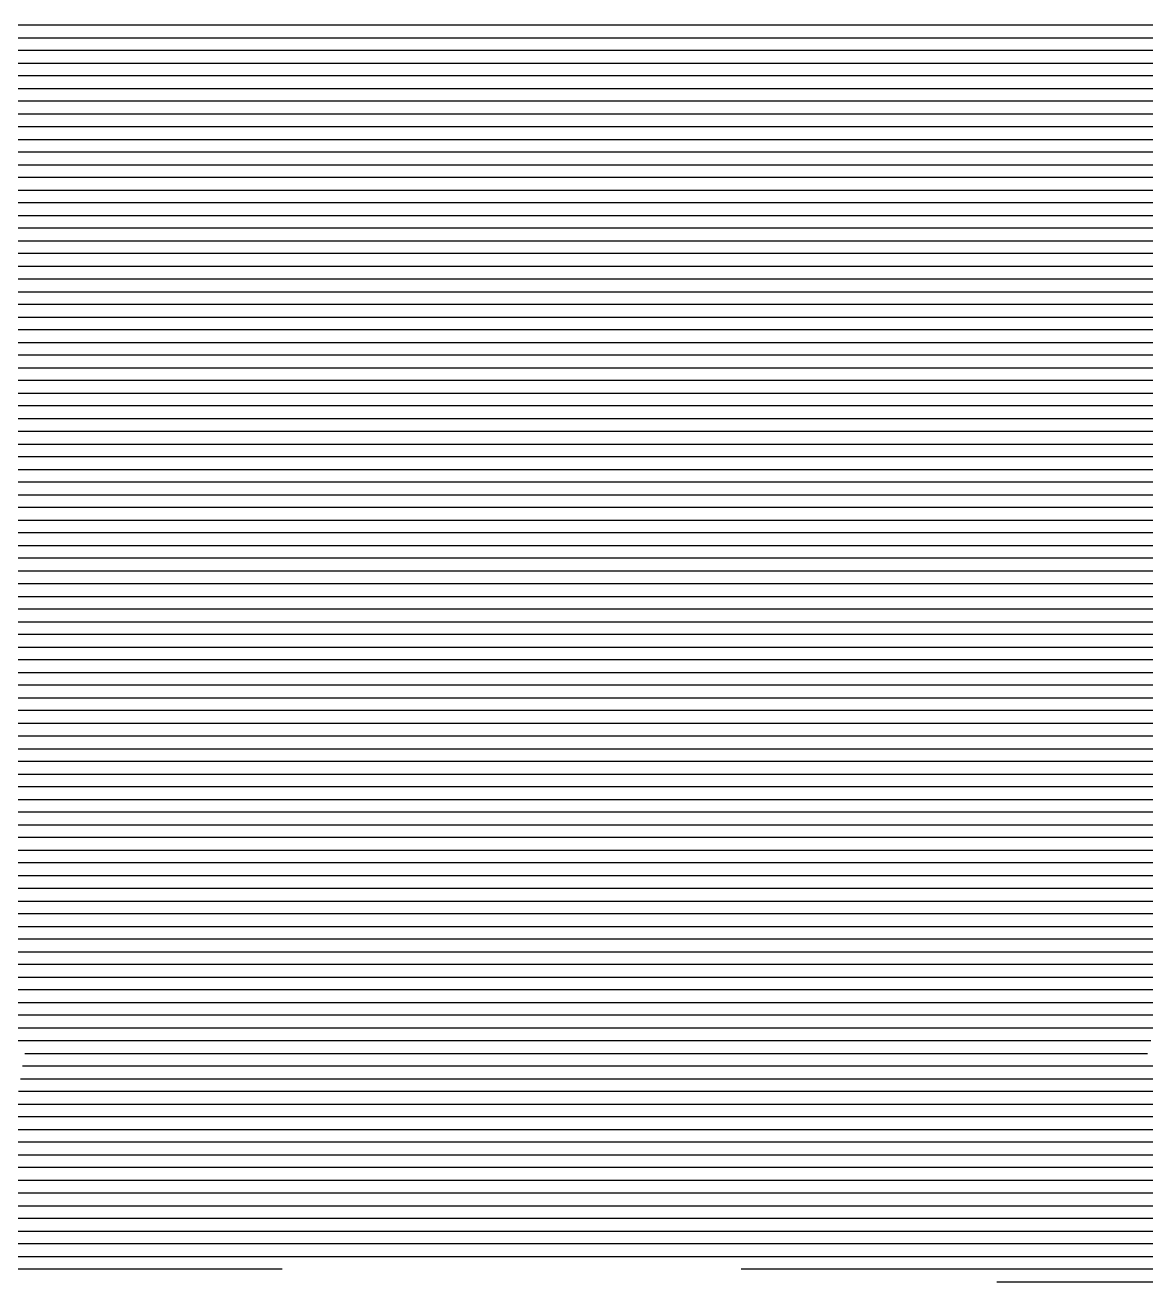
# Model space of a CAD drawing. Header units: metres. Extents: x -6.9 to 6.9, y -7 to 7.
# Drawn here: x -0.389 to 0.494, y 4.998 to 5.988 of the extents above; entities that cross this region are included whole.
import ezdxf

# ---------------------------------------------------------------- set-up
doc = ezdxf.new("R2010")
doc.units = ezdxf.units.M

msp = doc.modelspace()

# ---------------------------------------------------------------- linework, layer by layer
for p, q in [((-0.25386, 5.987827, -0.399487), (-0.51573, 5.987827, -0.44169)), ((-0.036836, 5.987827, -0.363871), (-0.25386, 5.987827, -0.399487)), ((0.219464, 5.987827, -0.321995), (-0.036836, 5.987827, -0.363871)), ((0.442389, 5.987827, -0.284957), (0.219464, 5.987827, -0.321995)), ((0.699853, 5.987827, -0.242291), (0.442389, 5.987827, -0.284957)), ((-0.514751, 5.977827, -0.441153), (-0.255527, 5.977827, -0.399377)), ((-0.255527, 5.977827, -0.399377), (-0.036352, 5.977827, -0.363408)), ((-0.036352, 5.977827, -0.363408), (0.217309, 5.977827, -0.321963)), ((0.217309, 5.977827, -0.321963), (0.442457, 5.977827, -0.284556)), ((0.442457, 5.977827, -0.284556), (0.697329, 5.977827, -0.242319)), ((-0.257194, 5.967827, -0.399267), (-0.513772, 5.967827, -0.440617)), ((-0.035869, 5.967827, -0.362945), (-0.257194, 5.967827, -0.399267)), ((0.215155, 5.967827, -0.321931), (-0.035869, 5.967827, -0.362945)), ((0.442524, 5.967827, -0.284155), (0.215155, 5.967827, -0.321931)), ((0.694806, 5.967827, -0.242347), (0.442524, 5.967827, -0.284155)), ((-0.512793, 5.957827, -0.44008), (-0.258861, 5.957827, -0.399157)), ((-0.258861, 5.957827, -0.399157), (-0.035386, 5.957827, -0.362482)), ((-0.035386, 5.957827, -0.362482), (0.213001, 5.957827, -0.321899)), ((0.213001, 5.957827, -0.321899), (0.442592, 5.957827, -0.283754)), ((0.442592, 5.957827, -0.283754), (0.692282, 5.957827, -0.242376)), ((-0.260528, 5.947827, -0.399047), (-0.511814, 5.947827, -0.439544)), ((-0.034903, 5.947827, -0.362019), (-0.260528, 5.947827, -0.399047)), ((0.210846, 5.947827, -0.321867), (-0.034903, 5.947827, -0.362019)), ((0.44266, 5.947827, -0.283352), (0.210846, 5.947827, -0.321867)), ((0.689759, 5.947827, -0.242404), (0.44266, 5.947827, -0.283352)), ((-0.510835, 5.937827, -0.439007), (-0.262195, 5.937827, -0.398937)), ((-0.262195, 5.937827, -0.398937), (-0.03442, 5.937827, -0.361556)), ((-0.03442, 5.937827, -0.361556), (0.208692, 5.937827, -0.321835)), ((0.208692, 5.937827, -0.321835), (0.442728, 5.937827, -0.282951)), ((0.442728, 5.937827, -0.282951), (0.687236, 5.937827, -0.242432)), ((-0.263862, 5.927827, -0.398826), (-0.509856, 5.927827, -0.438471)), ((-0.033937, 5.927827, -0.361093), (-0.263862, 5.927827, -0.398826)), ((0.206538, 5.927827, -0.321803), (-0.033937, 5.927827, -0.361093)), ((0.442796, 5.927827, -0.28255), (0.206538, 5.927827, -0.321803)), ((0.684712, 5.927827, -0.24246), (0.442796, 5.927827, -0.28255)), ((-0.508878, 5.917827, -0.437935), (-0.265529, 5.917827, -0.398716)), ((-0.265529, 5.917827, -0.398716), (-0.033454, 5.917827, -0.36063)), ((-0.033454, 5.917827, -0.36063), (0.204384, 5.917827, -0.321771)), ((0.204384, 5.917827, -0.321771), (0.442864, 5.917827, -0.282149)), ((0.442864, 5.917827, -0.282149), (0.682189, 5.917827, -0.242488)), ((-0.267196, 5.907827, -0.398606), (-0.507899, 5.907827, -0.437398)), ((-0.032971, 5.907827, -0.360167), (-0.267196, 5.907827, -0.398606)), ((0.202229, 5.907827, -0.321739), (-0.032971, 5.907827, -0.360167)), ((0.442932, 5.907827, -0.281748), (0.202229, 5.907827, -0.321739)), ((0.679665, 5.907827, -0.242517), (0.442932, 5.907827, -0.281748)), ((-0.50692, 5.897827, -0.436862), (-0.268863, 5.897827, -0.398496)), ((-0.268863, 5.897827, -0.398496), (-0.032488, 5.897827, -0.359704)), ((-0.032488, 5.897827, -0.359704), (0.200075, 5.897827, -0.321707)), ((0.200075, 5.897827, -0.321707), (0.442999, 5.897827, -0.281346)), ((0.442999, 5.897827, -0.281346), (0.677142, 5.897827, -0.242545)), ((-0.27053, 5.887827, -0.398386), (-0.505941, 5.887827, -0.436325)), ((-0.032004, 5.887827, -0.359242), (-0.27053, 5.887827, -0.398386)), ((0.197921, 5.887827, -0.321675), (-0.032004, 5.887827, -0.359242)), ((0.443067, 5.887827, -0.280945), (0.197921, 5.887827, -0.321675)), ((0.674619, 5.887827, -0.242573), (0.443067, 5.887827, -0.280945)), ((-0.504962, 5.877827, -0.435789), (-0.272197, 5.877827, -0.398276)), ((-0.272197, 5.877827, -0.398276), (-0.031521, 5.877827, -0.358779)), ((-0.031521, 5.877827, -0.358779), (0.195767, 5.877827, -0.321643)), ((0.195767, 5.877827, -0.321643), (0.443135, 5.877827, -0.280544)), ((0.443135, 5.877827, -0.280544), (0.672095, 5.877827, -0.242601)), ((-0.273864, 5.867827, -0.398166), (-0.503983, 5.867827, -0.435252)), ((-0.031038, 5.867827, -0.358316), (-0.273864, 5.867827, -0.398166)), ((0.193612, 5.867827, -0.321611), (-0.031038, 5.867827, -0.358316)), ((0.443203, 5.867827, -0.280143), (0.193612, 5.867827, -0.321611)), ((0.669572, 5.867827, -0.24263), (0.443203, 5.867827, -0.280143)), ((-0.503004, 5.857827, -0.434716), (-0.275531, 5.857827, -0.398056)), ((-0.275531, 5.857827, -0.398056), (-0.030555, 5.857827, -0.357853)), ((-0.030555, 5.857827, -0.357853), (0.191458, 5.857827, -0.321579)), ((0.191458, 5.857827, -0.321579), (0.443271, 5.857827, -0.279742)), ((0.443271, 5.857827, -0.279742), (0.667049, 5.857827, -0.242658)), ((-0.277198, 5.847827, -0.397946), (-0.502026, 5.847827, -0.434179)), ((-0.030072, 5.847827, -0.35739), (-0.277198, 5.847827, -0.397946)), ((0.189304, 5.847827, -0.321547), (-0.030072, 5.847827, -0.35739)), ((0.443339, 5.847827, -0.279341), (0.189304, 5.847827, -0.321547)), ((0.664525, 5.847827, -0.242686), (0.443339, 5.847827, -0.279341)), ((-0.501047, 5.837827, -0.433643), (-0.278865, 5.837827, -0.397836)), ((-0.278865, 5.837827, -0.397836), (-0.029589, 5.837827, -0.356927)), ((-0.029589, 5.837827, -0.356927), (0.187149, 5.837827, -0.321515)), ((0.187149, 5.837827, -0.321515), (0.443407, 5.837827, -0.278939)), ((0.443407, 5.837827, -0.278939), (0.662002, 5.837827, -0.242714)), ((-0.280532, 5.827827, -0.397726), (-0.500068, 5.827827, -0.433106)), ((-0.029106, 5.827827, -0.356464), (-0.280532, 5.827827, -0.397726)), ((0.184995, 5.827827, -0.321483), (-0.029106, 5.827827, -0.356464)), ((0.443474, 5.827827, -0.278538), (0.184995, 5.827827, -0.321483)), ((0.659478, 5.827827, -0.242742), (0.443474, 5.827827, -0.278538)), ((-0.499089, 5.817827, -0.43257), (-0.282199, 5.817827, -0.397616)), ((-0.282199, 5.817827, -0.397616), (-0.028623, 5.817827, -0.356001)), ((-0.028623, 5.817827, -0.356001), (0.182841, 5.817827, -0.321451)), ((0.182841, 5.817827, -0.321451), (0.443542, 5.817827, -0.278137)), ((0.443542, 5.817827, -0.278137), (0.656955, 5.817827, -0.242771)), ((-0.283866, 5.807827, -0.397506), (-0.49811, 5.807827, -0.432033)), ((-0.02814, 5.807827, -0.355538), (-0.283866, 5.807827, -0.397506)), ((0.180687, 5.807827, -0.321419), (-0.02814, 5.807827, -0.355538)), ((0.44361, 5.807827, -0.277736), (0.180687, 5.807827, -0.321419)), ((0.654432, 5.807827, -0.242799), (0.44361, 5.807827, -0.277736)), ((-0.497131, 5.797827, -0.431497), (-0.285533, 5.797827, -0.397396)), ((-0.285533, 5.797827, -0.397396), (-0.027656, 5.797827, -0.355075)), ((-0.027656, 5.797827, -0.355075), (0.178532, 5.797827, -0.321387)), ((0.178532, 5.797827, -0.321387), (0.443678, 5.797827, -0.277335)), ((0.443678, 5.797827, -0.277335), (0.651908, 5.797827, -0.242827)), ((-0.2872, 5.787827, -0.397286), (-0.496152, 5.787827, -0.43096)), ((-0.027173, 5.787827, -0.354612), (-0.2872, 5.787827, -0.397286)), ((0.176378, 5.787827, -0.321355), (-0.027173, 5.787827, -0.354612)), ((0.443746, 5.787827, -0.276933), (0.176378, 5.787827, -0.321355)), ((0.649385, 5.787827, -0.242855), (0.443746, 5.787827, -0.276933)), ((-0.495174, 5.777827, -0.430424), (-0.288867, 5.777827, -0.397176)), ((-0.288867, 5.777827, -0.397176), (-0.02669, 5.777827, -0.354149)), ((-0.02669, 5.777827, -0.354149), (0.174224, 5.777827, -0.321323)), ((0.174224, 5.777827, -0.321323), (0.443814, 5.777827, -0.276532)), ((0.443814, 5.777827, -0.276532), (0.646861, 5.777827, -0.242884)), ((-0.290534, 5.767827, -0.397066), (-0.494195, 5.767827, -0.429888)), ((-0.026207, 5.767827, -0.353687), (-0.290534, 5.767827, -0.397066)), ((0.17207, 5.767827, -0.321291), (-0.026207, 5.767827, -0.353687)), ((0.443882, 5.767827, -0.276131), (0.17207, 5.767827, -0.321291)), ((0.644338, 5.767827, -0.242912), (0.443882, 5.767827, -0.276131)), ((-0.493216, 5.757827, -0.429351), (-0.292201, 5.757827, -0.396956)), ((-0.292201, 5.757827, -0.396956), (-0.025724, 5.757827, -0.353224)), ((-0.025724, 5.757827, -0.353224), (0.169915, 5.757827, -0.321259)), ((0.169915, 5.757827, -0.321259), (0.443949, 5.757827, -0.27573)), ((0.443949, 5.757827, -0.27573), (0.641815, 5.757827, -0.24294)), ((-0.293869, 5.747827, -0.396846), (-0.492237, 5.747827, -0.428815)), ((-0.025241, 5.747827, -0.352761), (-0.293869, 5.747827, -0.396846)), ((0.167761, 5.747827, -0.321227), (-0.025241, 5.747827, -0.352761)), ((0.444017, 5.747827, -0.275329), (0.167761, 5.747827, -0.321227)), ((0.639291, 5.747827, -0.242968), (0.444017, 5.747827, -0.275329)), ((-0.491258, 5.737827, -0.428278), (-0.295536, 5.737827, -0.396735)), ((-0.295536, 5.737827, -0.396735), (-0.024758, 5.737827, -0.352298)), ((-0.024758, 5.737827, -0.352298), (0.165607, 5.737827, -0.321195)), ((0.165607, 5.737827, -0.321195), (0.444085, 5.737827, -0.274927)), ((0.444085, 5.737827, -0.274927), (0.636768, 5.737827, -0.242996)), ((-0.297203, 5.727827, -0.396625), (-0.490279, 5.727827, -0.427742)), ((-0.024275, 5.727827, -0.351835), (-0.297203, 5.727827, -0.396625)), ((0.163452, 5.727827, -0.321163), (-0.024275, 5.727827, -0.351835)), ((0.444153, 5.727827, -0.274526), (0.163452, 5.727827, -0.321163)), ((0.634244, 5.727827, -0.243025), (0.444153, 5.727827, -0.274526)), ((-0.4893, 5.717827, -0.427205), (-0.29887, 5.717827, -0.396515)), ((-0.29887, 5.717827, -0.396515), (-0.023792, 5.717827, -0.351372)), ((-0.023792, 5.717827, -0.351372), (0.161298, 5.717827, -0.321131)), ((0.161298, 5.717827, -0.321131), (0.444221, 5.717827, -0.274125)), ((0.444221, 5.717827, -0.274125), (0.631721, 5.717827, -0.243053)), ((-0.300537, 5.707827, -0.396405), (-0.488322, 5.707827, -0.426669)), ((-0.023308, 5.707827, -0.350909), (-0.300537, 5.707827, -0.396405)), ((0.159144, 5.707827, -0.321099), (-0.023308, 5.707827, -0.350909)), ((0.444289, 5.707827, -0.273724), (0.159144, 5.707827, -0.321099)), ((0.629198, 5.707827, -0.243081), (0.444289, 5.707827, -0.273724)), ((-0.487343, 5.697827, -0.426132), (-0.302204, 5.697827, -0.396295)), ((-0.302204, 5.697827, -0.396295), (-0.022825, 5.697827, -0.350446)), ((-0.022825, 5.697827, -0.350446), (0.15699, 5.697827, -0.321067)), ((0.15699, 5.697827, -0.321067), (0.444357, 5.697827, -0.273323)), ((0.444357, 5.697827, -0.273323), (0.626674, 5.697827, -0.243109)), ((-0.303871, 5.687827, -0.396185), (-0.486364, 5.687827, -0.425596)), ((-0.022342, 5.687827, -0.349983), (-0.303871, 5.687827, -0.396185)), ((0.154835, 5.687827, -0.321035), (-0.022342, 5.687827, -0.349983)), ((0.444424, 5.687827, -0.272921), (0.154835, 5.687827, -0.321035)), ((0.624151, 5.687827, -0.243138), (0.444424, 5.687827, -0.272921)), ((-0.485385, 5.677827, -0.425059), (-0.305538, 5.677827, -0.396075)), ((-0.305538, 5.677827, -0.396075), (-0.021859, 5.677827, -0.34952)), ((-0.021859, 5.677827, -0.34952), (0.152681, 5.677827, -0.321003)), ((0.152681, 5.677827, -0.321003), (0.444492, 5.677827, -0.27252)), ((0.444492, 5.677827, -0.27252), (0.621628, 5.677827, -0.243166)), ((-0.307205, 5.667827, -0.395965), (-0.484406, 5.667827, -0.424523)), ((-0.021376, 5.667827, -0.349057), (-0.307205, 5.667827, -0.395965)), ((0.150527, 5.667827, -0.320971), (-0.021376, 5.667827, -0.349057)), ((0.44456, 5.667827, -0.272119), (0.150527, 5.667827, -0.320971)), ((0.619104, 5.667827, -0.243194), (0.44456, 5.667827, -0.272119)), ((-0.483427, 5.657827, -0.423986), (-0.308872, 5.657827, -0.395855)), ((-0.308872, 5.657827, -0.395855), (-0.020893, 5.657827, -0.348594)), ((-0.020893, 5.657827, -0.348594), (0.148373, 5.657827, -0.320939)), ((0.148373, 5.657827, -0.320939), (0.444628, 5.657827, -0.271718)), ((0.444628, 5.657827, -0.271718), (0.616581, 5.657827, -0.243222)), ((-0.310539, 5.647827, -0.395745), (-0.482448, 5.647827, -0.42345)), ((-0.02041, 5.647827, -0.348132), (-0.310539, 5.647827, -0.395745)), ((0.146218, 5.647827, -0.320907), (-0.02041, 5.647827, -0.348132)), ((0.444696, 5.647827, -0.271317), (0.146218, 5.647827, -0.320907)), ((0.614057, 5.647827, -0.24325), (0.444696, 5.647827, -0.271317)), ((-0.48147, 5.637827, -0.422914), (-0.312206, 5.637827, -0.395635)), ((-0.312206, 5.637827, -0.395635), (-0.019927, 5.637827, -0.347669)), ((-0.019927, 5.637827, -0.347669), (0.144064, 5.637827, -0.320875)), ((0.144064, 5.637827, -0.320875), (0.444764, 5.637827, -0.270916)), ((0.444764, 5.637827, -0.270916), (0.611534, 5.637827, -0.243279)), ((-0.313873, 5.627827, -0.395525), (-0.480491, 5.627827, -0.422377)), ((-0.019444, 5.627827, -0.347206), (-0.313873, 5.627827, -0.395525)), ((0.14191, 5.627827, -0.320843), (-0.019444, 5.627827, -0.347206)), ((0.444832, 5.627827, -0.270514), (0.14191, 5.627827, -0.320843)), ((0.609011, 5.627827, -0.243307), (0.444832, 5.627827, -0.270514)), ((-0.479512, 5.617827, -0.421841), (-0.31554, 5.617827, -0.395415)), ((-0.31554, 5.617827, -0.395415), (-0.01896, 5.617827, -0.346743)), ((-0.01896, 5.617827, -0.346743), (0.139755, 5.617827, -0.320811)), ((0.139755, 5.617827, -0.320811), (0.444899, 5.617827, -0.270113)), ((0.444899, 5.617827, -0.270113), (0.606487, 5.617827, -0.243335)), ((-0.317207, 5.607827, -0.395305), (-0.478533, 5.607827, -0.421304)), ((-0.018477, 5.607827, -0.34628), (-0.317207, 5.607827, -0.395305)), ((0.137601, 5.607827, -0.320779), (-0.018477, 5.607827, -0.34628)), ((0.444967, 5.607827, -0.269712), (0.137601, 5.607827, -0.320779)), ((0.603964, 5.607827, -0.243363), (0.444967, 5.607827, -0.269712)), ((-0.477554, 5.597827, -0.420768), (-0.318874, 5.597827, -0.395195)), ((-0.318874, 5.597827, -0.395195), (-0.017994, 5.597827, -0.345817)), ((-0.017994, 5.597827, -0.345817), (0.135447, 5.597827, -0.320747)), ((0.135447, 5.597827, -0.320747), (0.445035, 5.597827, -0.269311)), ((0.445035, 5.597827, -0.269311), (0.60144, 5.597827, -0.243392)), ((-0.320541, 5.587827, -0.395085), (-0.476575, 5.587827, -0.420231)), ((-0.017511, 5.587827, -0.345354), (-0.320541, 5.587827, -0.395085)), ((0.133293, 5.587827, -0.320715), (-0.017511, 5.587827, -0.345354)), ((0.445103, 5.587827, -0.26891), (0.133293, 5.587827, -0.320715)), ((0.598917, 5.587827, -0.24342), (0.445103, 5.587827, -0.26891)), ((-0.475596, 5.577827, -0.419695), (-0.322208, 5.577827, -0.394975)), ((-0.322208, 5.577827, -0.394975), (-0.017028, 5.577827, -0.344891)), ((-0.017028, 5.577827, -0.344891), (0.131138, 5.577827, -0.320683)), ((0.131138, 5.577827, -0.320683), (0.445171, 5.577827, -0.268508)), ((0.445171, 5.577827, -0.268508), (0.596394, 5.577827, -0.243448)), ((-0.323875, 5.567827, -0.394865), (-0.474618, 5.567827, -0.419158)), ((-0.016545, 5.567827, -0.344428), (-0.323875, 5.567827, -0.394865)), ((0.128984, 5.567827, -0.320651), (-0.016545, 5.567827, -0.344428)), ((0.445239, 5.567827, -0.268107), (0.128984, 5.567827, -0.320651)), ((0.59387, 5.567827, -0.243476), (0.445239, 5.567827, -0.268107)), ((-0.473639, 5.557827, -0.418622), (-0.325542, 5.557827, -0.394755)), ((-0.325542, 5.557827, -0.394755), (-0.016062, 5.557827, -0.343965)), ((-0.016062, 5.557827, -0.343965), (0.12683, 5.557827, -0.320619)), ((0.12683, 5.557827, -0.320619), (0.445307, 5.557827, -0.267706)), ((0.445307, 5.557827, -0.267706), (0.591347, 5.557827, -0.243505)), ((-0.327209, 5.547827, -0.394644), (-0.47266, 5.547827, -0.418085)), ((-0.015579, 5.547827, -0.343502), (-0.327209, 5.547827, -0.394644)), ((0.124676, 5.547827, -0.320587), (-0.015579, 5.547827, -0.343502)), ((0.445374, 5.547827, -0.267305), (0.124676, 5.547827, -0.320587)), ((0.588823, 5.547827, -0.243533), (0.445374, 5.547827, -0.267305)), ((-0.471681, 5.537827, -0.417549), (-0.328876, 5.537827, -0.394534)), ((-0.328876, 5.537827, -0.394534), (-0.015096, 5.537827, -0.343039)), ((-0.015096, 5.537827, -0.343039), (0.122521, 5.537827, -0.320555)), ((0.122521, 5.537827, -0.320555), (0.445442, 5.537827, -0.266904)), ((0.445442, 5.537827, -0.266904), (0.5863, 5.537827, -0.243561)), ((-0.330543, 5.527827, -0.394424), (-0.470702, 5.527827, -0.417012)), ((-0.014612, 5.527827, -0.342577), (-0.330543, 5.527827, -0.394424)), ((0.120367, 5.527827, -0.320523), (-0.014612, 5.527827, -0.342577)), ((0.44551, 5.527827, -0.266502), (0.120367, 5.527827, -0.320523)), ((0.583777, 5.527827, -0.243589), (0.44551, 5.527827, -0.266502)), ((-0.469723, 5.517827, -0.416476), (-0.33221, 5.517827, -0.394314)), ((-0.33221, 5.517827, -0.394314), (-0.014129, 5.517827, -0.342114)), ((-0.014129, 5.517827, -0.342114), (0.118213, 5.517827, -0.320491)), ((0.118213, 5.517827, -0.320491), (0.445578, 5.517827, -0.266101)), ((0.445578, 5.517827, -0.266101), (0.581253, 5.517827, -0.243617)), ((-0.333877, 5.507827, -0.394204), (-0.468744, 5.507827, -0.415939)), ((-0.013646, 5.507827, -0.341651), (-0.333877, 5.507827, -0.394204)), ((0.116058, 5.507827, -0.320459), (-0.013646, 5.507827, -0.341651)), ((0.445646, 5.507827, -0.2657), (0.116058, 5.507827, -0.320459)), ((0.57873, 5.507827, -0.243646), (0.445646, 5.507827, -0.2657)), ((-0.467766, 5.497827, -0.415403), (-0.335544, 5.497827, -0.394094)), ((-0.335544, 5.497827, -0.394094), (-0.013163, 5.497827, -0.341188)), ((-0.013163, 5.497827, -0.341188), (0.113904, 5.497827, -0.320427)), ((0.113904, 5.497827, -0.320427), (0.445714, 5.497827, -0.265299)), ((0.445714, 5.497827, -0.265299), (0.576207, 5.497827, -0.243674)), ((-0.337211, 5.487827, -0.393984), (-0.466787, 5.487827, -0.414867)), ((-0.01268, 5.487827, -0.340725), (-0.337211, 5.487827, -0.393984)), ((0.11175, 5.487827, -0.320395), (-0.01268, 5.487827, -0.340725)), ((0.445782, 5.487827, -0.264898), (0.11175, 5.487827, -0.320395)), ((0.573683, 5.487827, -0.243702), (0.445782, 5.487827, -0.264898)), ((-0.465808, 5.477827, -0.41433), (-0.338878, 5.477827, -0.393874)), ((-0.338878, 5.477827, -0.393874), (-0.012197, 5.477827, -0.340262)), ((-0.012197, 5.477827, -0.340262), (0.109596, 5.477827, -0.320363)), ((0.109596, 5.477827, -0.320363), (0.445849, 5.477827, -0.264496)), ((0.445849, 5.477827, -0.264496), (0.57116, 5.477827, -0.24373)), ((-0.340546, 5.467827, -0.393764), (-0.464829, 5.467827, -0.413794)), ((-0.011714, 5.467827, -0.339799), (-0.340546, 5.467827, -0.393764)), ((0.107441, 5.467827, -0.320331), (-0.011714, 5.467827, -0.339799)), ((0.445917, 5.467827, -0.264095), (0.107441, 5.467827, -0.320331)), ((0.568636, 5.467827, -0.243759), (0.445917, 5.467827, -0.264095)), ((-0.46385, 5.457827, -0.413257), (-0.342213, 5.457827, -0.393654)), ((-0.342213, 5.457827, -0.393654), (-0.011231, 5.457827, -0.339336)), ((-0.011231, 5.457827, -0.339336), (0.105287, 5.457827, -0.320299)), ((0.105287, 5.457827, -0.320299), (0.445985, 5.457827, -0.263694)), ((0.445985, 5.457827, -0.263694), (0.566113, 5.457827, -0.243787)), ((-0.34388, 5.447827, -0.393544), (-0.462871, 5.447827, -0.412721)), ((-0.010748, 5.447827, -0.338873), (-0.34388, 5.447827, -0.393544)), ((0.103133, 5.447827, -0.320267), (-0.010748, 5.447827, -0.338873)), ((0.446053, 5.447827, -0.263293), (0.103133, 5.447827, -0.320267)), ((0.56359, 5.447827, -0.243815), (0.446053, 5.447827, -0.263293)), ((-0.461892, 5.437827, -0.412184), (-0.345547, 5.437827, -0.393434)), ((-0.345547, 5.437827, -0.393434), (-0.010264, 5.437827, -0.33841)), ((-0.010264, 5.437827, -0.33841), (0.100979, 5.437827, -0.320235)), ((0.100979, 5.437827, -0.320235), (0.446121, 5.437827, -0.262892)), ((0.446121, 5.437827, -0.262892), (0.561066, 5.437827, -0.243843)), ((-0.347214, 5.427827, -0.393324), (-0.460914, 5.427827, -0.411648)), ((-0.009781, 5.427827, -0.337947), (-0.347214, 5.427827, -0.393324)), ((0.098824, 5.427827, -0.320203), (-0.009781, 5.427827, -0.337947)), ((0.446189, 5.427827, -0.262491), (0.098824, 5.427827, -0.320203)), ((0.558543, 5.427827, -0.243871), (0.446189, 5.427827, -0.262491)), ((-0.459935, 5.417827, -0.411111), (-0.348881, 5.417827, -0.393214)), ((-0.348881, 5.417827, -0.393214), (-0.009298, 5.417827, -0.337485)), ((-0.009298, 5.417827, -0.337485), (0.09667, 5.417827, -0.320171)), ((0.09667, 5.417827, -0.320171), (0.446257, 5.417827, -0.262089)), ((0.446257, 5.417827, -0.262089), (0.556019, 5.417827, -0.2439)), ((-0.350548, 5.407827, -0.393104), (-0.458956, 5.407827, -0.410575)), ((-0.008815, 5.407827, -0.337022), (-0.350548, 5.407827, -0.393104)), ((0.094516, 5.407827, -0.320139), (-0.008815, 5.407827, -0.337022)), ((0.446324, 5.407827, -0.261688), (0.094516, 5.407827, -0.320139)), ((0.553496, 5.407827, -0.243928), (0.446324, 5.407827, -0.261688)), ((-0.457977, 5.397827, -0.410038), (-0.352215, 5.397827, -0.392994)), ((-0.352215, 5.397827, -0.392994), (-0.008332, 5.397827, -0.336559)), ((-0.008332, 5.397827, -0.336559), (0.092361, 5.397827, -0.320107)), ((0.092361, 5.397827, -0.320107), (0.446392, 5.397827, -0.261287)), ((0.446392, 5.397827, -0.261287), (0.550973, 5.397827, -0.243956)), ((-0.353882, 5.387827, -0.392884), (-0.456998, 5.387827, -0.409502)), ((-0.007849, 5.387827, -0.336096), (-0.353882, 5.387827, -0.392884)), ((0.090207, 5.387827, -0.320075), (-0.007849, 5.387827, -0.336096)), ((0.44646, 5.387827, -0.260886), (0.090207, 5.387827, -0.320075)), ((0.548449, 5.387827, -0.243984), (0.44646, 5.387827, -0.260886)), ((-0.456019, 5.377827, -0.408965), (-0.355549, 5.377827, -0.392774)), ((-0.355549, 5.377827, -0.392774), (-0.007366, 5.377827, -0.335633)), ((-0.007366, 5.377827, -0.335633), (0.088053, 5.377827, -0.320043)), ((0.088053, 5.377827, -0.320043), (0.446528, 5.377827, -0.260485)), ((0.446528, 5.377827, -0.260485), (0.545926, 5.377827, -0.244013)), ((-0.357216, 5.367827, -0.392664), (-0.45504, 5.367827, -0.408429)), ((-0.006883, 5.367827, -0.33517), (-0.357216, 5.367827, -0.392664)), ((0.085899, 5.367827, -0.320011), (-0.006883, 5.367827, -0.33517)), ((0.446596, 5.367827, -0.260083), (0.085899, 5.367827, -0.320011)), ((0.543402, 5.367827, -0.244041), (0.446596, 5.367827, -0.260083)), ((-0.454062, 5.357827, -0.407892), (-0.358883, 5.357827, -0.392553)), ((-0.358883, 5.357827, -0.392553), (-0.0064, 5.357827, -0.334707)), ((-0.0064, 5.357827, -0.334707), (0.083744, 5.357827, -0.319979)), ((0.083744, 5.357827, -0.319979), (0.446664, 5.357827, -0.259682)), ((0.446664, 5.357827, -0.259682), (0.540879, 5.357827, -0.244069)), ((-0.36055, 5.347827, -0.392443), (-0.453083, 5.347827, -0.407356)), ((-0.005916, 5.347827, -0.334244), (-0.36055, 5.347827, -0.392443)), ((0.08159, 5.347827, -0.319947), (-0.005916, 5.347827, -0.334244)), ((0.446732, 5.347827, -0.259281), (0.08159, 5.347827, -0.319947)), ((0.538356, 5.347827, -0.244097), (0.446732, 5.347827, -0.259281)), ((-0.452104, 5.337827, -0.40682), (-0.362217, 5.337827, -0.392333)), ((-0.362217, 5.337827, -0.392333), (-0.005433, 5.337827, -0.333781)), ((-0.005433, 5.337827, -0.333781), (0.079436, 5.337827, -0.319915)), ((0.079436, 5.337827, -0.319915), (0.446799, 5.337827, -0.25888)), ((0.446799, 5.337827, -0.25888), (0.535832, 5.337827, -0.244125)), ((-0.363884, 5.327827, -0.392223), (-0.451125, 5.327827, -0.406283)), ((-0.00495, 5.327827, -0.333318), (-0.363884, 5.327827, -0.392223)), ((0.077282, 5.327827, -0.319883), (-0.00495, 5.327827, -0.333318)), ((0.446867, 5.327827, -0.258479), (0.077282, 5.327827, -0.319883)), ((0.533309, 5.327827, -0.244154), (0.446867, 5.327827, -0.258479)), ((-0.450146, 5.317827, -0.405747), (-0.365551, 5.317827, -0.392113)), ((-0.365551, 5.317827, -0.392113), (-0.004467, 5.317827, -0.332855)), ((-0.004467, 5.317827, -0.332855), (0.075127, 5.317827, -0.319851)), ((0.075127, 5.317827, -0.319851), (0.446935, 5.317827, -0.258077)), ((0.446935, 5.317827, -0.258077), (0.530786, 5.317827, -0.244182)), ((-0.367218, 5.307827, -0.392003), (-0.449167, 5.307827, -0.40521)), ((-0.003984, 5.307827, -0.332392), (-0.367218, 5.307827, -0.392003)), ((0.072973, 5.307827, -0.319819), (-0.003984, 5.307827, -0.332392)), ((0.447003, 5.307827, -0.257676), (0.072973, 5.307827, -0.319819)), ((0.528262, 5.307827, -0.24421), (0.447003, 5.307827, -0.257676)), ((-0.448188, 5.297827, -0.404674), (-0.368885, 5.297827, -0.391893)), ((-0.368885, 5.297827, -0.391893), (-0.003501, 5.297827, -0.33193)), ((-0.003501, 5.297827, -0.33193), (0.070819, 5.297827, -0.319787)), ((0.070819, 5.297827, -0.319787), (0.447071, 5.297827, -0.257275)), ((0.447071, 5.297827, -0.257275), (0.525739, 5.297827, -0.244238)), ((-0.370552, 5.287827, -0.391783), (-0.44721, 5.287827, -0.404137)), ((-0.003018, 5.287827, -0.331467), (-0.370552, 5.287827, -0.391783)), ((0.068664, 5.287827, -0.319755), (-0.003018, 5.287827, -0.331467)), ((0.447139, 5.287827, -0.256874), (0.068664, 5.287827, -0.319755)), ((0.523215, 5.287827, -0.244267), (0.447139, 5.287827, -0.256874)), ((-0.446231, 5.277827, -0.403601), (-0.372219, 5.277827, -0.391673)), ((-0.372219, 5.277827, -0.391673), (-0.002535, 5.277827, -0.331004)), ((-0.002535, 5.277827, -0.331004), (0.06651, 5.277827, -0.319723)), ((0.06651, 5.277827, -0.319723), (0.447207, 5.277827, -0.256473)), ((0.447207, 5.277827, -0.256473), (0.520692, 5.277827, -0.244295)), ((-0.373886, 5.267827, -0.391563), (-0.445252, 5.267827, -0.403064)), ((-0.002052, 5.267827, -0.330541), (-0.373886, 5.267827, -0.391563)), ((0.064356, 5.267827, -0.319691), (-0.002052, 5.267827, -0.330541)), ((0.447274, 5.267827, -0.256071), (0.064356, 5.267827, -0.319691)), ((0.518169, 5.267827, -0.244323), (0.447274, 5.267827, -0.256071)), ((-0.444273, 5.257827, -0.402528), (-0.375553, 5.257827, -0.391453)), ((-0.375553, 5.257827, -0.391453), (-0.001569, 5.257827, -0.330078)), ((-0.001569, 5.257827, -0.330078), (0.062202, 5.257827, -0.319659)), ((0.062202, 5.257827, -0.319659), (0.447342, 5.257827, -0.25567)), ((0.447342, 5.257827, -0.25567), (0.515645, 5.257827, -0.244351)), ((-0.37722, 5.247827, -0.391343), (-0.443294, 5.247827, -0.401991)), ((-0.001085, 5.247827, -0.329615), (-0.37722, 5.247827, -0.391343)), ((0.060047, 5.247827, -0.319627), (-0.001085, 5.247827, -0.329615)), ((0.44741, 5.247827, -0.255269), (0.060047, 5.247827, -0.319627)), ((0.513122, 5.247827, -0.244379), (0.44741, 5.247827, -0.255269)), ((-0.442315, 5.237827, -0.401455), (-0.378887, 5.237827, -0.391233)), ((-0.378887, 5.237827, -0.391233), (-0.000602, 5.237827, -0.329152)), ((-0.000602, 5.237827, -0.329152), (0.057893, 5.237827, -0.319595)), ((0.057893, 5.237827, -0.319595), (0.447478, 5.237827, -0.254868)), ((0.447478, 5.237827, -0.254868), (0.510598, 5.237827, -0.244408)), ((-0.380554, 5.227827, -0.391123), (-0.441336, 5.227827, -0.400918)), ((-0.000119, 5.227827, -0.328689), (-0.380554, 5.227827, -0.391123)), ((0.055739, 5.227827, -0.319563), (-0.000119, 5.227827, -0.328689)), ((0.447546, 5.227827, -0.254467), (0.055739, 5.227827, -0.319563)), ((0.508075, 5.227827, -0.244436), (0.447546, 5.227827, -0.254467)), ((-0.440358, 5.217827, -0.400382), (-0.382221, 5.217827, -0.391013)), ((-0.382221, 5.217827, -0.391013), (0.000364, 5.217827, -0.328226)), ((0.000364, 5.217827, -0.328226), (0.053585, 5.217827, -0.319531)), ((0.053585, 5.217827, -0.319531), (0.447614, 5.217827, -0.254066)), ((0.447614, 5.217827, -0.254066), (0.505552, 5.217827, -0.244464)), ((-0.383888, 5.207827, -0.390903), (-0.439379, 5.207827, -0.399846)), ((0.000847, 5.207827, -0.327763), (-0.383888, 5.207827, -0.390903)), ((0.05143, 5.207827, -0.319499), (0.000847, 5.207827, -0.327763)), ((0.447682, 5.207827, -0.253664), (0.05143, 5.207827, -0.319499)), ((0.503028, 5.207827, -0.244492), (0.447682, 5.207827, -0.253664)), ((-0.4384, 5.197827, -0.399309), (-0.385555, 5.197827, -0.390793)), ((-0.385555, 5.197827, -0.390793), (0.00133, 5.197827, -0.3273)), ((0.00133, 5.197827, -0.3273), (0.049276, 5.197827, -0.319467)), ((0.049276, 5.197827, -0.319467), (0.447749, 5.197827, -0.253263)), ((0.447749, 5.197827, -0.253263), (0.500505, 5.197827, -0.244521)), ((-0.387223, 5.187827, -0.390683), (-0.437421, 5.187827, -0.398773)), ((0.001813, 5.187827, -0.326837), (-0.387223, 5.187827, -0.390683)), ((0.047122, 5.187827, -0.319435), (0.001813, 5.187827, -0.326837)), ((0.447817, 5.187827, -0.252862), (0.047122, 5.187827, -0.319435)), ((0.497981, 5.187827, -0.244549), (0.447817, 5.187827, -0.252862)), ((-0.38889, 5.177827, -0.390573), (0.002296, 5.177827, -0.326375)), ((0.002296, 5.177827, -0.326375), (0.044967, 5.177827, -0.319403)), ((0.044967, 5.177827, -0.319403), (0.447885, 5.177827, -0.252461)), ((0.447885, 5.177827, -0.252461), (0.495458, 5.177827, -0.244577)), ((0.002779, 5.167827, -0.325912), (-0.390557, 5.167827, -0.390462)), ((0.042813, 5.167827, -0.319371), (0.002779, 5.167827, -0.325912)), ((0.447953, 5.167827, -0.25206), (0.042813, 5.167827, -0.319371)), ((0.492935, 5.167827, -0.244605), (0.447953, 5.167827, -0.25206)), ((0.905097, 5.167827, -0.175286), (0.492935, 5.167827, -0.244605)), ((-0.392224, 5.157827, -0.390352), (0.003263, 5.157827, -0.325449)), ((0.003263, 5.157827, -0.325449), (0.040659, 5.157827, -0.319339)), ((0.040659, 5.157827, -0.319339), (0.448021, 5.157827, -0.251658)), ((0.448021, 5.157827, -0.251658), (0.490411, 5.157827, -0.244634)), ((0.490411, 5.157827, -0.244634), (0.904891, 5.157827, -0.174924)), ((0.003746, 5.147827, -0.324986), (-0.393891, 5.147827, -0.390242)), ((0.038505, 5.147827, -0.319307), (0.003746, 5.147827, -0.324986)), ((0.448089, 5.147827, -0.251257), (0.038505, 5.147827, -0.319307)), ((0.487888, 5.147827, -0.244662), (0.448089, 5.147827, -0.251257)), ((0.904685, 5.147827, -0.174563), (0.487888, 5.147827, -0.244662)), ((-0.395558, 5.137827, -0.390132), (0.004229, 5.137827, -0.324523)), ((0.004229, 5.137827, -0.324523), (0.03635, 5.137827, -0.319275)), ((0.03635, 5.137827, -0.319275), (0.448157, 5.137827, -0.250856)), ((0.448157, 5.137827, -0.250856), (0.485365, 5.137827, -0.24469)), ((0.485365, 5.137827, -0.24469), (0.904479, 5.137827, -0.174201)), ((0.004712, 5.127827, -0.32406), (-0.397225, 5.127827, -0.390022)), ((0.034196, 5.127827, -0.319243), (0.004712, 5.127827, -0.32406)), ((0.448224, 5.127827, -0.250455), (0.034196, 5.127827, -0.319243)), ((0.482841, 5.127827, -0.244718), (0.448224, 5.127827, -0.250455)), ((0.904273, 5.127827, -0.17384), (0.482841, 5.127827, -0.244718)), ((-0.398892, 5.117827, -0.389912), (0.005195, 5.117827, -0.323597)), ((0.005195, 5.117827, -0.323597), (0.032042, 5.117827, -0.319211)), ((0.032042, 5.117827, -0.319211), (0.448292, 5.117827, -0.250054)), ((0.448292, 5.117827, -0.250054), (0.480318, 5.117827, -0.244746)), ((0.480318, 5.117827, -0.244746), (0.904067, 5.117827, -0.173478)), ((0.005678, 5.107827, -0.323134), (-0.400559, 5.107827, -0.389802)), ((0.029888, 5.107827, -0.319179), (0.005678, 5.107827, -0.323134)), ((0.44836, 5.107827, -0.249652), (0.029888, 5.107827, -0.319179)), ((0.477794, 5.107827, -0.244775), (0.44836, 5.107827, -0.249652)), ((0.90386, 5.107827, -0.173117), (0.477794, 5.107827, -0.244775)), ((-0.402226, 5.097827, -0.389692), (0.006161, 5.097827, -0.322671)), ((0.006161, 5.097827, -0.322671), (0.027733, 5.097827, -0.319147)), ((0.027733, 5.097827, -0.319147), (0.448428, 5.097827, -0.249251)), ((0.448428, 5.097827, -0.249251), (0.475271, 5.097827, -0.244803)), ((0.475271, 5.097827, -0.244803), (0.903654, 5.097827, -0.172755)), ((0.006644, 5.087827, -0.322208), (-0.403893, 5.087827, -0.389582)), ((0.025579, 5.087827, -0.319115), (0.006644, 5.087827, -0.322208)), ((0.448496, 5.087827, -0.24885), (0.025579, 5.087827, -0.319115)), ((0.472748, 5.087827, -0.244831), (0.448496, 5.087827, -0.24885)), ((0.903448, 5.087827, -0.172394), (0.472748, 5.087827, -0.244831)), ((-0.40556, 5.077827, -0.389472), (0.007127, 5.077827, -0.321745)), ((0.007127, 5.077827, -0.321745), (0.023425, 5.077827, -0.319083)), ((0.023425, 5.077827, -0.319083), (0.448564, 5.077827, -0.248449)), ((0.448564, 5.077827, -0.248449), (0.470224, 5.077827, -0.244859)), ((0.470224, 5.077827, -0.244859), (0.903242, 5.077827, -0.172032)), ((0.007611, 5.067827, -0.321282), (-0.407227, 5.067827, -0.389362)), ((0.02127, 5.067827, -0.319051), (0.007611, 5.067827, -0.321282)), ((0.448632, 5.067827, -0.248048), (0.02127, 5.067827, -0.319051)), ((0.467701, 5.067827, -0.244888), (0.448632, 5.067827, -0.248048)), ((0.903036, 5.067827, -0.171671), (0.467701, 5.067827, -0.244888)), ((-0.408894, 5.057827, -0.389252), (0.008094, 5.057827, -0.32082)), ((0.008094, 5.057827, -0.32082), (0.019116, 5.057827, -0.319019)), ((0.019116, 5.057827, -0.319019), (0.448699, 5.057827, -0.247646)), ((0.448699, 5.057827, -0.247646), (0.465177, 5.057827, -0.244916)), ((0.465177, 5.057827, -0.244916), (0.90283, 5.057827, -0.171309)), ((0.008577, 5.047827, -0.320357), (-0.410561, 5.047827, -0.389142)), ((0.016962, 5.047827, -0.318987), (0.008577, 5.047827, -0.320357)), ((0.448767, 5.047827, -0.247245), (0.016962, 5.047827, -0.318987)), ((0.462654, 5.047827, -0.244944), (0.448767, 5.047827, -0.247245)), ((0.902623, 5.047827, -0.170948), (0.462654, 5.047827, -0.244944)), ((-0.412228, 5.037827, -0.389032), (0.00906, 5.037827, -0.319894)), ((0.00906, 5.037827, -0.319894), (0.014808, 5.037827, -0.318955)), ((0.014808, 5.037827, -0.318955), (0.448835, 5.037827, -0.246844)), ((0.448835, 5.037827, -0.246844), (0.460131, 5.037827, -0.244972)), ((0.460131, 5.037827, -0.244972), (0.902417, 5.037827, -0.170586)), ((0.009543, 5.027827, -0.319431), (-0.413895, 5.027827, -0.388922)), ((0.012653, 5.027827, -0.318923), (0.009543, 5.027827, -0.319431)), ((0.448903, 5.027827, -0.246443), (0.012653, 5.027827, -0.318923)), ((0.457607, 5.027827, -0.245), (0.448903, 5.027827, -0.246443)), ((0.902211, 5.027827, -0.170225), (0.457607, 5.027827, -0.245)), ((-0.415562, 5.017827, -0.388812), (0.010026, 5.017827, -0.318968)), ((0.010026, 5.017827, -0.318968), (0.010499, 5.017827, -0.318891)), ((0.010499, 5.017827, -0.318891), (0.448971, 5.017827, -0.246042)), ((0.448971, 5.017827, -0.246042), (0.455084, 5.017827, -0.245029)), ((0.455084, 5.017827, -0.245029), (0.902005, 5.017827, -0.169863)), ((-0.186232, 5.007827, -0.350792), (-0.417229, 5.007827, -0.388702)), ((0.449039, 5.007827, -0.24564), (0.1754, 5.007827, -0.291104)), ((0.45256, 5.007827, -0.245057), (0.449039, 5.007827, -0.24564)), ((0.901799, 5.007827, -0.169502), (0.45256, 5.007827, -0.245057)), ((0.376811, 4.997827, -0.257251), (0.449107, 4.997827, -0.245239)), ((0.449107, 4.997827, -0.245239), (0.450037, 4.997827, -0.245085)), ((0.450037, 4.997827, -0.245085), (0.901592, 4.997827, -0.16914))]:
    msp.add_line(p, q)

doc.saveas('drawing.dxf')
